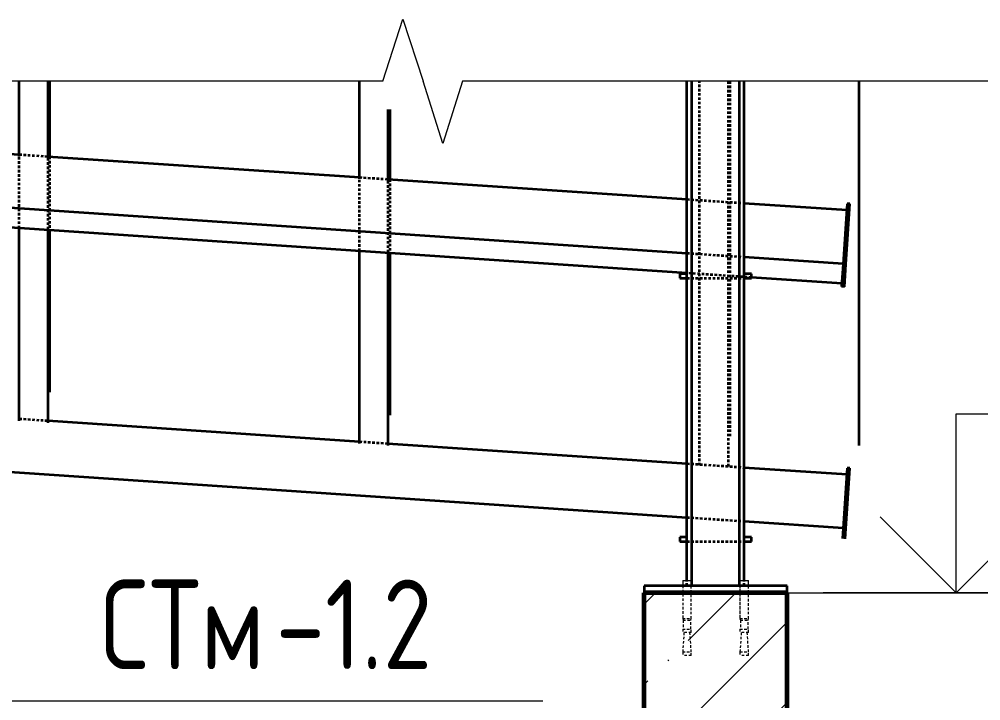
# Model space of a CAD drawing. Header units: millimetres. Extents: x 17301 to 64744, y -5326 to 7712.
# Drawn here: x 38974 to 40317, y 149 to 1101 of the extents above; entities that cross this region are included whole.
import ezdxf

# ---------------------------------------------------------------- set-up
doc = ezdxf.new("R2010")
doc.units = ezdxf.units.MM
doc.linetypes.add('01 Штриховая _4 мм_', pattern=[6, 3.5, -2.5])
for name, color, linetype, lineweight in [('AA_Dim', 7, 'Continuous', 9), ('AA_Dim-50', 7, 'Continuous', 9), ('AA_Oformlenie', 7, 'Continuous', 9), ('AA_Vinoska', 7, 'Continuous', 9), ('AA_Visotnaya otmetka', 7, 'Continuous', 9), ('AF_Balki', 7, 'Continuous', 20), ('AF_Pokritie', 7, 'Continuous', 9), ('AF_Stena', 7, 'Continuous', 60), ('AF_Stena_Опалубка', 253, 'Continuous', 20), ('KR_Colonna_KG', 7, 'Continuous', 20), ('KR_Detal', 7, 'Continuous', 20)]:
    doc.layers.add(name, color=color, linetype=linetype, lineweight=lineweight)
doc.styles.add('GOST Common', font='GOST_Common.ttf', dxfattribs={"width": 0.85, "height": 125})
doc.styles.add('ISOCPEUR_2', font='isocpeur.TTF', dxfattribs={"width": 0.9, "height": 125})
doc.dimstyles.new('01_Точн_3_знака__непрозр__1', dxfattribs={"dimscale": 304.8, "dimtxt": 125.344371, "dimasz": 0.278871, "dimexe": 0.246063, "dimexo": 0.164042, "dimgap": 0.049213, "dimtad": 1, "dimdec": 3, "dimrnd": 0.001, "dimdsep": 46, "dimtxsty": 'ISOCPEUR_2', "dimblk1": 'OBLIQUE', "dimblk2": 'OBLIQUE', "dimsah": 1, "dimcen": 0.09, "dimdle": 0.246063, "dimazin": 0, "dimtfac": 1, "dimtdec": 4, "dimtix": 1, "dimtmove": 0, "dimatfit": 3, "dimfxl": 1, "dimtvp": 1, "dimtfill": 1, "dimtolj": 1, "dimtzin": 0, "dimlwd": 18, "dimlwe": 18, "dimarcsym": 2})

# ---------------------------------------------------------------- blocks, each defined once
blk = doc.blocks.new('354_Прокат Лист _НесКаркас_РабПлоск_ - 354_Прокат Лист _НесКаркас_РабПлоск_-4002182-КР_РЗ_ПлитаПерекр_Опл_2')
at = {"layer": 'AF_Balki', "lineweight": 35}
for p, q in [((21190.1, 310), (20990.1, 310)), ((20990.1, 310), (20990.1, 300)), ((21190.1, 300), (21190.1, 310)), ((20990.1, 300), (21190.1, 300))]:
    blk.add_line(p, q, dxfattribs=at)
blk = doc.blocks.new('354_Прокат Лист _НесКаркас_РабПлоск_ - 354_Прокат Лист _НесКаркас_РабПлоск_-V35-КР_РЗ_ПлитаПерекр_Опл_2')
at = {"layer": 'AF_Balki', "lineweight": 35}
for p, q in [((21044.1, 310), (20990.1, 310)), ((20990.1, 310), (20990.1, 300)), ((21124.1, 310), (21056.1, 310)), ((21190.1, 310), (21136.1, 310)), ((21190.1, 300), (21190.1, 310)), ((20990.1, 300), (21044.1, 300)), ((21056.1, 300), (21124.1, 300)), ((21136.1, 300), (21190.1, 300))]:
    blk.add_line(p, q, dxfattribs=at)
blk = doc.blocks.new('354_Прокат Лист _НесКаркас_РабПлоск_ - 354_Прокат Лист _НесКаркас_РабПлоск_-4002391-КР_РЗ_ПлитаПерекр_Опл_2')
at = {"layer": 'AF_Balki', "lineweight": 35}
for p, q in [((21050.1, 745.3), (21040.1, 745.3)), ((21040.1, 745.3), (21040.1, 739.3)), ((21040.1, 739.3), (21050.1, 739.3)), ((21140.1, 745.3), (21130.1, 745.3)), ((21130.1, 739.3), (21140.1, 739.3)), ((21140.1, 739.3), (21140.1, 745.3))]:
    blk.add_line(p, q, dxfattribs=at)
blk = doc.blocks.new('354_Прокат Лист _НесКаркас_РабПлоск_ - 354_Прокат Лист _НесКаркас_РабПлоск_-4003038-КР_РЗ_ПлитаПерекр_Опл_2')
at = {"layer": 'AF_Balki', "lineweight": 35}
for p, q in [((21273.8, 843.1), (21268.1, 759)), ((21272.1, 758.7), (21277.7, 842.9)), ((21277.7, 842.9), (21273.8, 843.1)), ((21268.1, 759), (21266, 727.7)), ((21268.1, 759), (21272.1, 758.7)), ((21270, 727.4), (21272.1, 758.7)), ((21270, 727.4), (21266, 727.7))]:
    blk.add_line(p, q, dxfattribs=at)
blk = doc.blocks.new('354_Прокат Лист _НесКаркас_РабПлоск_ - 354_Прокат Лист _НесКаркас_РабПлоск_-V36-КР_РЗ_ПлитаПерекр_Опл_2')
at = {"layer": 'AF_Balki', "lineweight": 35}
for p, q in [((21273.8, 474.3), (21268.1, 390.1)), ((21272.1, 389.8), (21277.7, 474)), ((21277.7, 474), (21273.8, 474.3)), ((21268.1, 390.1), (21267.1, 375.7)), ((21268.1, 390.1), (21272.1, 389.8)), ((21271.1, 375.4), (21272.1, 389.8))]:
    blk.add_line(p, q, dxfattribs=at)
blk = doc.blocks.new('243_Профиль гнутый сварной квадратный _НесКол_2ур_ - 80х6-3877048-КР_РЗ_ПлитаПерекр_Опл_2')
at = {"layer": 'KR_Colonna_KG', "lineweight": 35}
for p, q in [((21057.1, 310), (21057.1, 1014.1)), ((21123.1, 1014.1), (21123.1, 310))]:
    blk.add_line(p, q, dxfattribs=at)
blk = doc.blocks.new('253_Профиль гнутый сварной квадратный _НесКаркас_Балка_ - Балка_40х4-3812224-КР_РЗ_ПлитаПерекр_Опл_2')
at = {"layer": 'AF_Balki', "linetype": '01 Штриховая _4 мм_', "lineweight": 35}
for p, q in [((21067.6, 478.1), (21067.6, 1014.1)), ((21107.5, 1014.1), (21107.5, 475.4)), ((21110, 1014.1), (21110, 518))]:
    blk.add_line(p, q, dxfattribs=at)
blk = doc.blocks.new('253_Профиль гнутый сварной квадратный _НесКаркас_Балка_ - Балка_80х6-3820968-КР_РЗ_ПлитаПерекр_Опл_2')
at = {"layer": 'AF_Balki', "linetype": '01 Штриховая _4 мм_', "lineweight": 35}
for p, q in [((19435, 882.7), (19440.1, 957.5)), ((19440.1, 957.5), (19590, 947.4)), ((19642.6, 943.9), (19682.5, 941.2)), ((20117.6, 912), (20157.5, 909.3)), ((19433.2, 854.9), (19435, 882.7)), ((19435, 882.7), (19590, 872.3)), ((20592.6, 880.1), (20632.5, 877.5)), ((19590, 844.3), (19433.2, 854.9)), ((21050.1, 849.4), (21130, 844.1)), ((21273.6, 834.4), (21268.5, 759.6)), ((21273.2, 834.5), (21273.6, 834.4)), ((21050.1, 774.3), (21130, 768.9)), ((21268.5, 759.6), (21266.7, 731.8)), ((21268.2, 759.6), (21268.5, 759.6)), ((21140, 740.3), (21050.1, 746.4)), ((21266.7, 731.8), (21266.3, 731.8))]:
    blk.add_line(p, q, dxfattribs=at)
at = {"layer": 'AF_Balki', "lineweight": 35}
for p, q in [((19590.1, 947.4), (19642.6, 943.9)), ((19682.5, 941.2), (20117.6, 912)), ((20157.5, 909.3), (20592.6, 880.1)), ((20632.5, 877.5), (21050.1, 849.4)), ((19590.1, 872.3), (21050.1, 774.3)), ((21050.1, 746.4), (19590.1, 844.3)), ((21130.1, 844.1), (21273.2, 834.5)), ((21130.1, 768.9), (21268.1, 759.6)), ((21266.3, 731.8), (21140.1, 740.3))]:
    blk.add_line(p, q, dxfattribs=at)
blk = doc.blocks.new('253_Профиль гнутый сварной квадратный _НесКаркас_Балка_ - Балка_40х4-3812228-КР_РЗ_ПлитаПерекр_Опл_2')
at = {"layer": 'AF_Balki', "lineweight": 35}
for p, q in [((20117.6, 909.7), (20117.6, 1014.1)), ((20157.5, 1014.1), (20157.5, 907.1)), ((20160, 1014.1), (20160, 909.2)), ((20117.6, 542.2), (20117.6, 808.9)), ((20157.5, 806.3), (20157.5, 539.5)), ((20160, 806.1), (20160, 580.2))]:
    blk.add_line(p, q, dxfattribs=at)
at = {"layer": 'AF_Balki', "linetype": '01 Штриховая _4 мм_', "lineweight": 35}
for p, q in [((20117.6, 809), (20117.6, 909.7)), ((20157.5, 907.1), (20157.5, 806.3)), ((20160, 909.1), (20160, 806.1)), ((20117.6, 540.3), (20117.6, 542.1)), ((20157.5, 539.5), (20157.5, 537.6))]:
    blk.add_line(p, q, dxfattribs=at)
blk = doc.blocks.new('253_Профиль гнутый сварной квадратный _НесКаркас_Балка_ - Балка_40х4-3812229-КР_РЗ_ПлитаПерекр_Опл_2')
at = {"layer": 'AF_Balki', "lineweight": 35}
for p, q in [((20592.6, 877.8), (20592.6, 1014.1)), ((20632.5, 974.9), (20632.5, 875.1)), ((20635, 974.9), (20635, 877.3)), ((20592.6, 510.2), (20592.6, 777.1)), ((20632.5, 774.4), (20632.5, 507.5)), ((20635, 774.2), (20635, 548.2))]:
    blk.add_line(p, q, dxfattribs=at)
at = {"layer": 'AF_Balki', "linetype": '01 Штриховая _4 мм_', "lineweight": 35}
for p, q in [((20592.6, 777.1), (20592.6, 877.7)), ((20632.5, 875.1), (20632.5, 774.4)), ((20635, 877.3), (20635, 774.2)), ((20592.6, 508.3), (20592.6, 510.2)), ((20632.5, 507.5), (20632.5, 505.6))]:
    blk.add_line(p, q, dxfattribs=at)
blk = doc.blocks.new('243_Профиль гнутый сварной квадратный _НесКол_2ур_ - 80х6-3877248-КР_РЗ_ПлитаПерекр_Опл_2')
at = {"layer": 'KR_Colonna_KG', "linetype": '01 Штриховая _4 мм_', "lineweight": 35}
for p, q in [((21057.1, 310), (21057.1, 739.3)), ((21123.1, 739.3), (21123.1, 310))]:
    blk.add_line(p, q, dxfattribs=at)
blk = doc.blocks.new('243_Профиль гнутый сварной квадратный _НесКол_2ур_ - 80х6-3877249-КР_РЗ_ПлитаПерекр_Опл_2')
at = {"layer": 'KR_Colonna_KG', "linetype": '01 Штриховая _4 мм_', "lineweight": 35}
for p, q in [((21057.1, 310), (21057.1, 371.8)), ((21123.1, 371.8), (21123.1, 310))]:
    blk.add_line(p, q, dxfattribs=at)
blk = doc.blocks.new('354_Анкер клиновой _СоедНесК_РабПлоск_ - M12x120_20-V47-КР_РЗ_ПлитаПерекр_Опл_2')
at = {"layer": 'KR_Detal'}
for p, q in [((21044.1, 317.5), (21044.1, 310.4)), ((21044.3, 317.5), (21045.4, 317.5)), ((21045.8, 317.5), (21050.1, 317.5))]:
    blk.add_line(p, q, dxfattribs=at)
at = {"layer": 'KR_Detal', "linetype": '01 Штриховая _4 мм_', "lineweight": 9}
for p, q in [((21044.1, 317.5), (21044.3, 317.5)), ((21044.1, 310.3), (21044.1, 264.1)), ((21045.5, 317.5), (21045.8, 317.5)), ((21050.1, 317.5), (21056.1, 317.5)), ((21056.1, 264.1), (21056.1, 317.5)), ((21044.1, 264.1), (21044.7, 261.7)), ((21044.1, 264.1), (21056.1, 264.1)), ((21044.7, 261.7), (21044.7, 249.5)), ((21044.7, 261.7), (21055.5, 261.7)), ((21055.5, 261.7), (21056.1, 264.1)), ((21055.5, 249.5), (21055.5, 261.7)), ((21044.1, 249.5), (21044.1, 244.7)), ((21044.1, 249.5), (21056.1, 249.5)), ((21045.9, 244.7), (21044.1, 217.5)), ((21056.1, 244.7), (21044.1, 244.7)), ((21056.1, 217.5), (21054.3, 244.7)), ((21056.1, 244.7), (21056.1, 249.5)), ((21044.1, 217.5), (21044.1, 212.7)), ((21044.1, 217.5), (21056.1, 217.5)), ((21056.1, 212.7), (21056.1, 217.5)), ((21056.1, 212.7), (21044.1, 212.7))]:
    blk.add_line(p, q, dxfattribs=at)
blk = doc.blocks.new('354_Анкер клиновой _СоедНесК_РабПлоск_ - M12x120_20-V48-КР_РЗ_ПлитаПерекр_Опл_2')
at = {"layer": 'KR_Detal', "linetype": '01 Штриховая _4 мм_', "lineweight": 9}
for p, q in [((21124.1, 317.5), (21124.1, 264.1)), ((21124.1, 317.5), (21130.1, 317.5)), ((21135.9, 317.5), (21136.1, 317.5)), ((21136.1, 264.1), (21136.1, 310.3)), ((21124.1, 264.1), (21124.7, 261.7)), ((21124.1, 264.1), (21136.1, 264.1)), ((21124.7, 261.7), (21124.7, 249.5)), ((21124.7, 261.7), (21135.5, 261.7)), ((21135.5, 261.7), (21136.1, 264.1)), ((21135.5, 249.5), (21135.5, 261.7)), ((21124.1, 249.5), (21124.1, 244.7)), ((21124.1, 249.5), (21136.1, 249.5)), ((21125.9, 244.7), (21124.1, 217.5)), ((21136.1, 244.7), (21124.1, 244.7)), ((21136.1, 217.5), (21134.3, 244.7)), ((21136.1, 244.7), (21136.1, 249.5)), ((21124.1, 217.5), (21124.1, 212.7)), ((21124.1, 217.5), (21136.1, 217.5)), ((21136.1, 212.7), (21136.1, 217.5)), ((21136.1, 212.7), (21124.1, 212.7))]:
    blk.add_line(p, q, dxfattribs=at)
at = {"layer": 'KR_Detal'}
for p, q in [((21130.1, 317.5), (21135.9, 317.5)), ((21136.1, 310.4), (21136.1, 317.5))]:
    blk.add_line(p, q, dxfattribs=at)
blk = doc.blocks.new('354_Анкер клиновой _СоедНесК_РабПлоск_ - M12x120_20-V49-КР_РЗ_ПлитаПерекр_Опл_2')
at = {"layer": 'KR_Detal'}
for p, q in [((21044.1, 317.5), (21044.1, 310.4)), ((21044.3, 317.5), (21045.4, 317.5)), ((21045.8, 317.5), (21050.1, 317.5))]:
    blk.add_line(p, q, dxfattribs=at)
at = {"layer": 'KR_Detal', "linetype": '01 Штриховая _4 мм_', "lineweight": 9}
for p, q in [((21044.1, 317.5), (21044.3, 317.5)), ((21044.1, 310.3), (21044.1, 264.1)), ((21045.5, 317.5), (21045.8, 317.5)), ((21050.1, 317.5), (21056.1, 317.5)), ((21056.1, 264.1), (21056.1, 317.5)), ((21044.1, 264.1), (21044.7, 261.7)), ((21044.1, 264.1), (21056.1, 264.1)), ((21044.7, 261.7), (21044.7, 249.5)), ((21044.7, 261.7), (21055.5, 261.7)), ((21055.5, 261.7), (21056.1, 264.1)), ((21055.5, 249.5), (21055.5, 261.7)), ((21044.1, 249.5), (21044.1, 244.7)), ((21044.1, 249.5), (21056.1, 249.5)), ((21045.9, 244.7), (21044.1, 217.5)), ((21056.1, 244.7), (21044.1, 244.7)), ((21056.1, 217.5), (21054.3, 244.7)), ((21056.1, 244.7), (21056.1, 249.5)), ((21044.1, 217.5), (21044.1, 212.7)), ((21044.1, 217.5), (21056.1, 217.5)), ((21056.1, 212.7), (21056.1, 217.5)), ((21056.1, 212.7), (21044.1, 212.7))]:
    blk.add_line(p, q, dxfattribs=at)
blk = doc.blocks.new('354_Анкер клиновой _СоедНесК_РабПлоск_ - M12x120_20-V50-КР_РЗ_ПлитаПерекр_Опл_2')
at = {"layer": 'KR_Detal', "linetype": '01 Штриховая _4 мм_', "lineweight": 9}
for p, q in [((21124.1, 317.5), (21124.1, 264.1)), ((21124.1, 317.5), (21130.1, 317.5)), ((21135.9, 317.5), (21136.1, 317.5)), ((21136.1, 264.1), (21136.1, 310.3)), ((21124.1, 264.1), (21124.7, 261.7)), ((21124.1, 264.1), (21136.1, 264.1)), ((21124.7, 261.7), (21124.7, 249.5)), ((21124.7, 261.7), (21135.5, 261.7)), ((21135.5, 261.7), (21136.1, 264.1)), ((21135.5, 249.5), (21135.5, 261.7)), ((21124.1, 249.5), (21124.1, 244.7)), ((21124.1, 249.5), (21136.1, 249.5)), ((21125.9, 244.7), (21124.1, 217.5)), ((21136.1, 244.7), (21124.1, 244.7)), ((21136.1, 217.5), (21134.3, 244.7)), ((21136.1, 244.7), (21136.1, 249.5)), ((21124.1, 217.5), (21124.1, 212.7)), ((21124.1, 217.5), (21136.1, 217.5)), ((21136.1, 212.7), (21136.1, 217.5)), ((21136.1, 212.7), (21124.1, 212.7))]:
    blk.add_line(p, q, dxfattribs=at)
at = {"layer": 'KR_Detal'}
for p, q in [((21130.1, 317.5), (21135.9, 317.5)), ((21136.1, 310.4), (21136.1, 317.5))]:
    blk.add_line(p, q, dxfattribs=at)
blk = doc.blocks.new('354_Анкер клиновой _СоедНесК_РабПлоск_ - M12x120_20-V41-КР_РЗ_ПлитаПерекр_Опл_2')
at = {"layer": 'KR_Detal'}
for p, q in [((21044.1, 317.5), (21044.1, 310.4)), ((21044.1, 317.5), (21056.1, 317.5)), ((21056.1, 310.4), (21056.1, 317.5))]:
    blk.add_line(p, q, dxfattribs=at)
at = {"layer": 'KR_Detal', "linetype": '01 Штриховая _4 мм_', "lineweight": 9}
for p, q in [((21044.1, 310.3), (21044.1, 264.1)), ((21056.1, 264.1), (21056.1, 310.3)), ((21044.1, 264.1), (21044.7, 261.7)), ((21044.1, 264.1), (21056.1, 264.1)), ((21044.7, 261.7), (21044.7, 249.5)), ((21044.7, 261.7), (21055.5, 261.7)), ((21055.5, 261.7), (21056.1, 264.1)), ((21055.5, 249.5), (21055.5, 261.7)), ((21044.1, 249.5), (21044.1, 244.7)), ((21044.1, 249.5), (21056.1, 249.5)), ((21045.9, 244.7), (21044.1, 217.5)), ((21056.1, 244.7), (21044.1, 244.7)), ((21056.1, 217.5), (21054.3, 244.7)), ((21056.1, 244.7), (21056.1, 249.5)), ((21044.1, 217.5), (21044.1, 212.7)), ((21044.1, 217.5), (21056.1, 217.5)), ((21056.1, 212.7), (21056.1, 217.5)), ((21056.1, 212.7), (21044.1, 212.7))]:
    blk.add_line(p, q, dxfattribs=at)
blk = doc.blocks.new('354_Анкер клиновой _СоедНесК_РабПлоск_ - M12x120_20-V42-КР_РЗ_ПлитаПерекр_Опл_2')
at = {"layer": 'KR_Detal'}
for p, q in [((21124.1, 317.5), (21124.1, 310.4)), ((21124.1, 317.5), (21136.1, 317.5)), ((21136.1, 310.4), (21136.1, 317.5))]:
    blk.add_line(p, q, dxfattribs=at)
at = {"layer": 'KR_Detal', "linetype": '01 Штриховая _4 мм_', "lineweight": 9}
for p, q in [((21124.1, 310.3), (21124.1, 264.1)), ((21136.1, 264.1), (21136.1, 310.3)), ((21124.1, 264.1), (21124.7, 261.7)), ((21124.1, 264.1), (21136.1, 264.1)), ((21124.7, 261.7), (21124.7, 249.5)), ((21124.7, 261.7), (21135.5, 261.7)), ((21135.5, 261.7), (21136.1, 264.1)), ((21135.5, 249.5), (21135.5, 261.7)), ((21124.1, 249.5), (21124.1, 244.7)), ((21124.1, 249.5), (21136.1, 249.5)), ((21125.9, 244.7), (21124.1, 217.5)), ((21136.1, 244.7), (21124.1, 244.7)), ((21136.1, 217.5), (21134.3, 244.7)), ((21136.1, 244.7), (21136.1, 249.5)), ((21124.1, 217.5), (21124.1, 212.7)), ((21124.1, 217.5), (21136.1, 217.5)), ((21136.1, 212.7), (21136.1, 217.5)), ((21136.1, 212.7), (21124.1, 212.7))]:
    blk.add_line(p, q, dxfattribs=at)
blk = doc.blocks.new('011_ЛинияОбрыва _ЭлУзла_Линия_ - Тип 1-3750293-КР_РЗ_ПлитаПерекр_Опл_2')
at = {"layer": 'AA_Oformlenie'}
for p, q in [((20625.2, 1014.1), (18917.9, 1014.1)), ((22445.1, 1014.1), (20736.5, 1014.1))]:
    blk.add_line(p, q, dxfattribs=at)
blk = doc.blocks.new('010_Текст с выноской - Текст 2 строки-3754870-КР_РЗ_ПлитаПерекр_Опл_2')
at = {"layer": 'AA_Vinoska'}
blk.add_line((18356.8, -2686.7), (19106.8, -2686.7), dxfattribs=at)
blk = doc.blocks.new('Высотные отметки - Стрелка вверх-400292-КР_РЗ_ПлитаПерекр_Опл_2')
at = {"layer": 'AA_Vinoska'}
for p, q in [((21425.9, 550), (21990.9, 550)), ((21425.9, 300), (21425.9, 550)), ((21425.9, 300), (21319.8, 406.1)), ((21425.9, 300), (21531.9, 406.1)), ((21275.9, 300), (21575.9, 300))]:
    blk.add_line(p, q, dxfattribs=at)
blk = doc.blocks.new('DIMBLOCK36-КР_РЗ_ПлитаПерекр_Опл_2')
at = {"layer": 'AA_Dim-50', "lineweight": 18}
for p, q in [((41885.7, 375), (41885.7, -80)), ((40096.8, 300), (41960.7, 300)), ((41885.7, 300), (40096.8, 300)), ((41895.8, -80), (41810.7, -80)), ((41885.7, -80), (41943.9, -80))]:
    blk.add_line(p, q, dxfattribs=at)
at = {"layer": 'AA_Dim-50', "lineweight": 30}
for p, q in [((41885.7, 300), (41843.2, 342.5)), ((41885.7, 300), (41928.2, 257.5)), ((41885.7, -80), (41843.2, -37.5)), ((41885.7, -80), (41928.2, -122.5))]:
    blk.add_line(p, q, dxfattribs=at)
at = {"layer": 'AA_Dim-50', "color": 0, "lineweight": 18, "insert": (41707.8, -7.1), "char_height": 125, "width": 280.961, "attachment_point": 1, "rotation": 90, "line_spacing_factor": 1.135194, "style": 'ISOCPEUR_2', "bg_fill": 3, "box_fill_scale": 1.25, "bg_fill_color": 256, "bg_fill_true_color": 13158600, "bg_fill_transparency": 0}
blk.add_mtext('380', dxfattribs=at)
blk = doc.blocks.new('_Oblique')
at = {"color": 0, "linetype": 'ByBlock', "lineweight": -2}
blk.add_line((-0.5, -0.5), (0.5, 0.5), dxfattribs=at)

msp = doc.modelspace()

# ---------------------------------------------------------------- hatches: boundary and pattern name
at = {"layer": 'AF_Stena', "lineweight": 9}
h = msp.add_hatch(dxfattribs=at)
h.set_pattern_fill('FP_9', color=256, style=0, pattern_type=2)
h.set_pattern_definition([(45, (39936.45, -300), (-112.253, 112.253), []), (45, (40048.7, -300), (-112.253, 112.253), [198.438, -39.688, 1.676, -38.011])])
h.paths.add_polyline_path([(39846.7774, -3000), (40046.7774, -3000), (40046.7774, -1332.2152), (39846.7774, -1332.2152), (39846.7774, -1471.1614)])
h.paths.add_polyline_path([(39946.7774, -1292.2152), (40046.7774, -1292.2152), (40046.7774, -990), (39846.7774, -990), (39846.7774, -1292.2152)])
h.paths.add_polyline_path([(40046.7774, -950), (40046.7774, 300), (39846.7774, 300), (39846.7774, -950), (39946.7774, -950)])

# ---------------------------------------------------------------- linework, layer by layer
at = {"layer": 'AA_Vinoska'}
for p, q in [((39481.8942, 1014.1109), (39510.0485, 1100.761)), ((39510.0485, 1100.761), (39538.2029, 1014.1109)), ((39565.7029, 927.5083), (39538.2029, 1014.1109)), ((39593.2029, 1014.1109), (39565.7029, 927.5083))]:
    msp.add_line(p, q, dxfattribs=at)
at = {"layer": 'AA_Visotnaya otmetka'}
for p, q in [((40046.7774, 300), (40175.1722, 300)), ((40175.1722, 300), (40282.5957, 300))]:
    msp.add_line(p, q, dxfattribs=at)
at = {"layer": 'AF_Balki', "linetype": '01 Штриховая _4 мм_', "lineweight": 35}
for p, q in [((38974.3548, 543.1578), (39014.1768, 540.485)), ((39449.3548, 511.2769), (39489.1768, 508.6042)), ((39906.8269, 480.5725), (39986.7279, 475.2098)), ((40130.2707, 465.5755), (40125.2484, 390.7467)), ((40129.9346, 465.5981), (40130.2707, 465.5755)), ((39906.8269, 405.4066), (39986.7279, 400.0439)), ((40125.2484, 390.7467), (40124.4407, 378.7122)), ((40124.9123, 390.7693), (40125.2484, 390.7467))]:
    msp.add_line(p, q, dxfattribs=at)
at = {"layer": 'AF_Balki', "lineweight": 35}
for p, q in [((39014.2263, 540.4817), (39449.3053, 511.2803)), ((38446.7774, 503.4016), (39906.7774, 405.41)), ((39489.2263, 508.6009), (39906.7774, 480.5759)), ((39986.7774, 475.2065), (40129.8851, 465.6014)), ((39986.7774, 400.0406), (40124.8628, 390.7726))]:
    msp.add_line(p, q, dxfattribs=at)
at = {"layer": 'AF_Pokritie', "lineweight": 35}
msp.add_line((40146.7763, 1014.1109), (40146.7779, 505.8423), dxfattribs=at)
at = {"layer": 'AF_Stena_Опалубка', "lineweight": 60}
for p, q in [((39846.7774, 300), (39846.7774, -970)), ((40046.7774, 300), (39846.7774, 300)), ((40046.7774, -3020), (40046.7774, 300))]:
    msp.add_line(p, q, dxfattribs=at)
at = {"layer": 'KR_Colonna_KG', "lineweight": 35}
for p, q in [((39906.7774, 317.5), (39906.7774, 1014.1109)), ((39986.7774, 317.5), (39986.7774, 1014.1109)), ((39906.7774, 317.5), (39906.7774, 739.3313)), ((39986.7774, 317.5), (39986.7774, 739.3313)), ((39906.7774, 317.5), (39906.7774, 371.8331)), ((39986.7774, 317.5), (39986.7774, 371.8331)), ((39980.7772, 310), (39912.7777, 310)), ((39980.7772, 310), (39912.7777, 310)), ((39980.7772, 310), (39912.7777, 310))]:
    msp.add_line(p, q, dxfattribs=at)
at = {"layer": 'KR_Colonna_KG', "linetype": '01 Штриховая _4 мм_', "lineweight": 35}
for p, q in [((39906.7774, 739.3313), (39986.7774, 739.3313)), ((39906.7774, 371.8331), (39986.7774, 371.8331)), ((39906.7774, 310), (39906.7774, 317.4504)), ((39906.7774, 310), (39906.7774, 317.4504)), ((39906.7774, 310), (39906.7774, 317.4504)), ((39912.7281, 310), (39906.7774, 310)), ((39912.7281, 310), (39906.7774, 310)), ((39912.7281, 310), (39906.7774, 310)), ((39986.7774, 310), (39980.8268, 310)), ((39986.7774, 310), (39980.8268, 310)), ((39986.7774, 310), (39980.8268, 310)), ((39986.7774, 310), (39986.7774, 317.4504)), ((39986.7774, 310), (39986.7774, 317.4504)), ((39986.7774, 310), (39986.7774, 317.4504))]:
    msp.add_line(p, q, dxfattribs=at)

# ---------------------------------------------------------------- block references
at = {"layer": 'AA_Oformlenie'}
msp.add_blockref('011_ЛинияОбрыва _ЭлУзла_Линия_ - Тип 1-3750293-КР_РЗ_ПлитаПерекр_Опл_2', (18856.7158, 0), dxfattribs=at)
at = {"layer": 'AA_Vinoska'}
for name, p in [('Высотные отметки - Стрелка вверх-400292-КР_РЗ_ПлитаПерекр_Опл_2', (18856.7158, 0)), ('010_Текст с выноской - Текст 2 строки-3754870-КР_РЗ_ПлитаПерекр_Опл_2', (20598.6361, 2836.147))]:
    msp.add_blockref(name, p, dxfattribs=at)
at = {"layer": 'AF_Balki', "linetype": '01 Штриховая _4 мм_', "lineweight": 35}
for name in ['253_Профиль гнутый сварной квадратный _НесКаркас_Балка_ - Балка_40х4-3812228-КР_РЗ_ПлитаПерекр_Опл_2', '253_Профиль гнутый сварной квадратный _НесКаркас_Балка_ - Балка_40х4-3812229-КР_РЗ_ПлитаПерекр_Опл_2', '253_Профиль гнутый сварной квадратный _НесКаркас_Балка_ - Балка_40х4-3812224-КР_РЗ_ПлитаПерекр_Опл_2', '253_Профиль гнутый сварной квадратный _НесКаркас_Балка_ - Балка_80х6-3820968-КР_РЗ_ПлитаПерекр_Опл_2']:
    msp.add_blockref(name, (18856.7158, 0), dxfattribs=at)
at = {"layer": 'AF_Balki', "lineweight": 35}
for name, p in [('354_Прокат Лист _НесКаркас_РабПлоск_ - 354_Прокат Лист _НесКаркас_РабПлоск_-4003038-КР_РЗ_ПлитаПерекр_Опл_2', (18856.7158, 0)), ('354_Прокат Лист _НесКаркас_РабПлоск_ - 354_Прокат Лист _НесКаркас_РабПлоск_-4002391-КР_РЗ_ПлитаПерекр_Опл_2', (18856.7158, 0)), ('354_Прокат Лист _НесКаркас_РабПлоск_ - 354_Прокат Лист _НесКаркас_РабПлоск_-V36-КР_РЗ_ПлитаПерекр_Опл_2', (18856.7158, 0)), ('354_Прокат Лист _НесКаркас_РабПлоск_ - 354_Прокат Лист _НесКаркас_РабПлоск_-4002391-КР_РЗ_ПлитаПерекр_Опл_2', (18856.7158, -367.4982)), ('354_Прокат Лист _НесКаркас_РабПлоск_ - 354_Прокат Лист _НесКаркас_РабПлоск_-4002182-КР_РЗ_ПлитаПерекр_Опл_2', (18856.7158, 0)), ('354_Прокат Лист _НесКаркас_РабПлоск_ - 354_Прокат Лист _НесКаркас_РабПлоск_-V35-КР_РЗ_ПлитаПерекр_Опл_2', (18856.7158, 0)), ('354_Прокат Лист _НесКаркас_РабПлоск_ - 354_Прокат Лист _НесКаркас_РабПлоск_-V35-КР_РЗ_ПлитаПерекр_Опл_2', (18856.7158, 0))]:
    msp.add_blockref(name, p, dxfattribs=at)
at = {"layer": 'KR_Colonna_KG', "lineweight": 35}
msp.add_blockref('243_Профиль гнутый сварной квадратный _НесКол_2ур_ - 80х6-3877048-КР_РЗ_ПлитаПерекр_Опл_2', (18856.7158, 0), dxfattribs=at)
at = {"layer": 'KR_Colonna_KG', "linetype": '01 Штриховая _4 мм_', "lineweight": 35}
for name in ['243_Профиль гнутый сварной квадратный _НесКол_2ур_ - 80х6-3877248-КР_РЗ_ПлитаПерекр_Опл_2', '243_Профиль гнутый сварной квадратный _НесКол_2ур_ - 80х6-3877249-КР_РЗ_ПлитаПерекр_Опл_2']:
    msp.add_blockref(name, (18856.7158, 0), dxfattribs=at)
at = {"layer": 'KR_Detal', "linetype": '01 Штриховая _4 мм_', "lineweight": 9}
for name in ['354_Анкер клиновой _СоедНесК_РабПлоск_ - M12x120_20-V47-КР_РЗ_ПлитаПерекр_Опл_2', '354_Анкер клиновой _СоедНесК_РабПлоск_ - M12x120_20-V49-КР_РЗ_ПлитаПерекр_Опл_2', '354_Анкер клиновой _СоедНесК_РабПлоск_ - M12x120_20-V47-КР_РЗ_ПлитаПерекр_Опл_2', '354_Анкер клиновой _СоедНесК_РабПлоск_ - M12x120_20-V41-КР_РЗ_ПлитаПерекр_Опл_2', '354_Анкер клиновой _СоедНесК_РабПлоск_ - M12x120_20-V49-КР_РЗ_ПлитаПерекр_Опл_2', '354_Анкер клиновой _СоедНесК_РабПлоск_ - M12x120_20-V48-КР_РЗ_ПлитаПерекр_Опл_2', '354_Анкер клиновой _СоедНесК_РабПлоск_ - M12x120_20-V50-КР_РЗ_ПлитаПерекр_Опл_2', '354_Анкер клиновой _СоедНесК_РабПлоск_ - M12x120_20-V48-КР_РЗ_ПлитаПерекр_Опл_2', '354_Анкер клиновой _СоедНесК_РабПлоск_ - M12x120_20-V42-КР_РЗ_ПлитаПерекр_Опл_2', '354_Анкер клиновой _СоедНесК_РабПлоск_ - M12x120_20-V50-КР_РЗ_ПлитаПерекр_Опл_2']:
    msp.add_blockref(name, (18856.7158, 0), dxfattribs=at)

# ---------------------------------------------------------------- texts
at = {"layer": 'AA_Vinoska', "char_height": 125, "attachment_point": 1, "style": 'GOST Common'}
for s, insert, width in [('СТм', (39087.7738, 318.5316), 296.423953), ('-1.2', (39332.348, 318.5316), 286.202437)]:
    msp.add_mtext(s, dxfattribs=dict(at, insert=insert, width=width))

# ---------------------------------------------------------------- next in the draw order: dimensions: what is measured, and where the dimension line sits
at = {"layer": 'AA_Dim', "lineweight": 18}
dim = msp.add_linear_dim(base=(41885.6734, -80), p1=(40046.7774, 300), p2=(41945.7774, -80), angle=90, dimstyle='01_Точн_3_знака__непрозр__1', override={"dimpost": '<>', "dimfxl": 1936.646849}, dxfattribs=at)
dim.commit()
dim.dimension.update_dxf_attribs({"geometry": 'DIMBLOCK36-КР_РЗ_ПлитаПерекр_Опл_2', "text_midpoint": (41808.1734, 110)})

doc.saveas('drawing.dxf')
